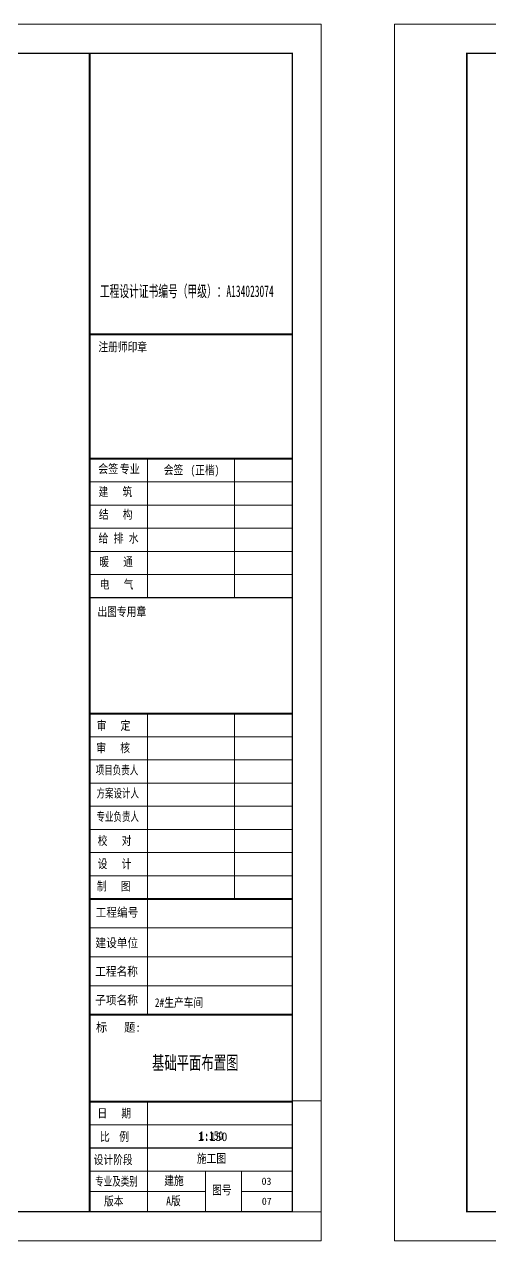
# Model space of a CAD drawing. Header units: millimetres. Extents: x 19781 to 898973, y -947928 to -267362.
# Drawn here: x 138245 to 162350, y -384690 to -321690 of the extents above; entities that cross this region are included whole.
import ezdxf
from ezdxf.enums import TextEntityAlignment as Align

# ---------------------------------------------------------------- set-up
doc = ezdxf.new("R2010")
doc.units = ezdxf.units.MM
doc.header["$LTSCALE"] = 100
for name, color, linetype, lineweight in [('BORDER', 7, 'Continuous', 18), ('BZ_标准图框', 7, 'Continuous', 18), ('PUB_TITLE', 4, 'Continuous', 18), ('TK(图框线)', 45, 'Continuous', 18)]:
    doc.layers.add(name, color=color, linetype=linetype, lineweight=lineweight)
doc.layers.add('VHSoft_barcode', color=7, linetype='Continuous', lineweight=18, plot=False)
doc.styles.add('-宋体', font='')
doc.styles.add('HT', font='', dxfattribs={"width": 0.8})
doc.styles.add('TSSD_REIN', font='tssdeng.shx', dxfattribs={"width": 0.7, "bigfont": 'hztxt.shx'})
doc.styles.get('-宋体').set_extended_font_data('宋体')
doc.styles.get('HT').set_extended_font_data('宋体')

msp = doc.modelspace()

# ---------------------------------------------------------------- linework, layer by layer
at = {"layer": 'BORDER'}
for points in [[(19977, -384690.47), (19977, -321690.47), (153627, -321690.47), (153627, -384690.47)], [(157416.79, -384690.47), (157416.79, -321690.47), (291066.79, -321690.47), (291066.79, -384690.47)]]:
    msp.add_lwpolyline(points, close=True, dxfattribs=at)
for points in [[(23727, -383190.47, 75, 75, 0), (23727, -323190.47, 75, 75, 0), (152127, -323190.47, 75, 75, 0), (152127, -383190.47, 75, 75, 0)], [(161166.79, -383190.47, 75, 75, 0), (161166.79, -323190.47, 75, 75, 0), (289566.79, -323190.47, 75, 75, 0), (289566.79, -383190.47, 75, 75, 0)]]:
    msp.add_lwpolyline(points, format="xyseb", close=True, dxfattribs=at)
at = {"layer": 'BZ_标准图框'}
for points in [[(141627, -383190.47, 105, 105, 0), (141627, -323190.47, 105, 105, 0)], [(141627, -337740.47, 105, 105, 0), (152127, -337740.47, 105, 105, 0)], [(141627, -344190.47, 105, 105, 0), (152127, -344190.47, 105, 105, 0)], [(144627, -344190.47, 52.5, 52.5, 0), (144627, -351390.47, 52.5, 52.5, 0)], [(149127, -344190.47, 52.5, 52.5, 0), (149127, -351390.47, 52.5, 52.5, 0)], [(152127, -345390.47, 52.5, 52.5, 0), (141627, -345390.47, 52.5, 52.5, 0)], [(152127, -346590.47, 52.5, 52.5, 0), (141627, -346590.47, 52.5, 52.5, 0)], [(152127, -347790.47, 52.5, 52.5, 0), (141627, -347790.47, 52.5, 52.5, 0)], [(152127, -348990.47, 52.5, 52.5, 0), (141627, -348990.47, 52.5, 52.5, 0)], [(152127, -350190.47, 52.5, 52.5, 0), (141627, -350190.47, 52.5, 52.5, 0)], [(152127, -351390.47, 75, 75, 0), (141627, -351390.47, 75, 75, 0)], [(141627, -357390.47, 105, 105, 0), (152127, -357390.47, 105, 105, 0)], [(144627, -372990.47, 52.5, 52.5, 0), (144627, -357390.47, 52.5, 52.5, 0)], [(149127, -366991.72, 52.5, 52.5, 0), (149127, -357390.47, 52.5, 52.5, 0)], [(141627, -358590.47, 52.5, 52.5, 0), (152127, -358590.47, 52.5, 52.5, 0)], [(141627, -359790.47, 52.5, 52.5, 0), (152127, -359790.47, 52.5, 52.5, 0)], [(141627, -360990.47, 52.5, 52.5, 0), (152127, -360990.47, 52.5, 52.5, 0)], [(141627, -362190.47, 52.5, 52.5, 0), (152127, -362190.47, 52.5, 52.5, 0)], [(141627, -363390.47, 52.5, 52.5, 0), (152127, -363390.47, 52.5, 52.5, 0)], [(141627, -364590.47, 52.5, 52.5, 0), (152127, -364590.47, 52.5, 52.5, 0)], [(141627, -365790.47, 52.5, 52.5, 0), (152127, -365790.47, 52.5, 52.5, 0)], [(141627, -365790.47, 52.5, 52.5, 0), (152127, -365790.47, 52.5, 52.5, 0)], [(141627, -366990.47, 105, 105, 0), (152127, -366990.47, 105, 105, 0)], [(141627, -368490.47, 52.5, 52.5, 0), (152127, -368490.47, 52.5, 52.5, 0)], [(141627, -369990.47, 52.5, 52.5, 0), (152127, -369990.47, 52.5, 52.5, 0)], [(141627, -371490.47, 52.5, 52.5, 0), (152127, -371490.47, 52.5, 52.5, 0)], [(141627, -372990.47, 105, 105, 0), (152127, -372990.47, 105, 105, 0)], [(141627, -377490.47, 105, 105, 0), (152127, -377490.47, 105, 105, 0)], [(144627, -381090.47, 52.5, 52.5, 0), (144627, -377490.47, 52.5, 52.5, 0)], [(141627, -378690.47, 52.5, 52.5, 0), (152127, -378690.47, 52.5, 52.5, 0)], [(141627, -379890.47, 52.5, 52.5, 0), (152127, -379890.47, 52.5, 52.5, 0)], [(141627, -381090.47, 52.5, 52.5, 0), (152127, -381090.47, 52.5, 52.5, 0)], [(141627, -381090.47, 52.5, 52.5, 0), (152127, -381090.47, 52.5, 52.5, 0)], [(144627, -383190.47, 52.5, 52.5, 0), (144627, -381090.47, 52.5, 52.5, 0)], [(147627, -383190.47, 52.5, 52.5, 0), (147627, -381090.47, 52.5, 52.5, 0)], [(149502, -383190.47, 52.5, 52.5, 0), (149502, -381090.47, 52.5, 52.5, 0)], [(141627, -382140.47, 52.5, 52.5, 0), (147627, -382140.47, 52.5, 52.5, 0)], [(149502, -382140.47, 52.5, 52.5, 0), (152127, -382140.47, 52.5, 52.5, 0)]]:
    msp.add_lwpolyline(points, format="xyseb", dxfattribs=at)
at = {"layer": 'VHSoft_barcode'}
msp.add_lwpolyline([(152127, -383190.47), (152127, -377440.48), (153627, -377440.48), (153627, -383190.47)], close=True, dxfattribs=at)

# ---------------------------------------------------------------- texts
at = {"layer": 'BZ_标准图框', "style": 'HT'}
for s, height, width, p in [('工程设计证书编号（甲级）：A134023074', 600, 0.6, (142161.58, -335812.68)), ('注册师印章', 450, 0.8, (142083.79, -338623.37)), ('会签', 450, 0.85, (142067.83, -344933.85)), ('专业', 450, 0.85, (143181.95, -344946.73)), ('会签', 450, 0.8, (145470.88, -344991.45)), ('(正楷)', 450, 0.8, (146852.1, -345005.46)), ('出图专用章', 450, 0.8, (142034.1, -352338.12)), ('项目负责人', 450, 0.7, (141941.18, -360539.57)), ('方案设计人', 450, 0.7, (141981.23, -361743.75)), ('专业负责人', 450, 0.7, (141979.36, -362953.5)), ('工程编号', 450, 0.9, (141939.97, -367912.74)), ('建设单位', 450, 0.9, (141928.95, -369493.35)), ('工程名称', 450, 0.9, (141918.65, -370972.24)), ('子项名称', 450, 0.9, (141918.65, -372458.83)), ('设计阶段', 450, 0.8, (141838.93, -380724.57)), ('专业及类别', 450, 0.7, (141916.33, -381843.94)), ('图号', 450, 0.8, (147973.28, -382297.52))]:
    msp.add_text(s, height=height, dxfattribs=dict(at, width=width)).set_placement(p)
at = {"layer": 'BZ_标准图框', "char_height": 450, "attachment_point": 7, "style": 'HT'}
for s, insert, width in [('建   筑', (142093.87, -346178.14), 2619), ('结   构', (142106.82, -347355.89), 2589), ('{\\W0.85;给 排 水}', (142084.34, -348584.92), 3190.6875), ('暖   通', (142128.31, -349806.18), 2598), ('电   气', (142153.6, -350973.01), 2523), ('审   定', (141995.07, -358289.95), 2583), ('审   核', (141975.39, -359443.09), 2589), ('校   对', (142049.51, -364251.2), 2622), ('设   计', (142047.32, -365451.22), 2613), ('制   图', (142006.81, -366607.45), 2589), ('{\\W0.95;标   题:}', (141955.92, -373916.34), 3423.5625), ('日   期', (142031.29, -378368.22), 2475), ('比  例', (142167.55, -379580.53), 2127), ('版本 ', (142373.63, -382922.59), 1503)]:
    msp.add_mtext(s, dxfattribs=dict(at, insert=insert, width=width))
at = {"layer": 'PUB_TITLE', "color": 150, "style": 'TSSD_REIN', "width": 0.8}
msp.add_text('基础平面布置图', height=800.04, dxfattribs=at).set_placement((144858.6, -375905.14))
at = {"layer": 'TK(图框线)', "style": 'HT', "width": 0.8}
for s, p in [('2#生产车间', (145004.31, -372583.66)), ('1:150', (147321.11, -379469.64)), ('施工图', (147183.17, -380658.89)), ('建施', (145494.43, -381806.13)), ('A版', (145593.45, -382856.36))]:
    msp.add_text(s, height=450, dxfattribs=at).set_placement(p)
at = {"layer": 'TK(图框线)', "style": 'HT'}
msp.add_text('1:150', height=450, dxfattribs=at).set_placement((147234.23, -379530.97))
at = {"layer": 'TK(图框线)', "style": '-宋体'}
for s, p in [('03', (150790.03, -381798.97)), ('07', (150802.98, -382836.22))]:
    msp.add_text(s, height=375, dxfattribs=at).set_placement(p, align=Align.CENTER)

doc.saveas('drawing.dxf')
